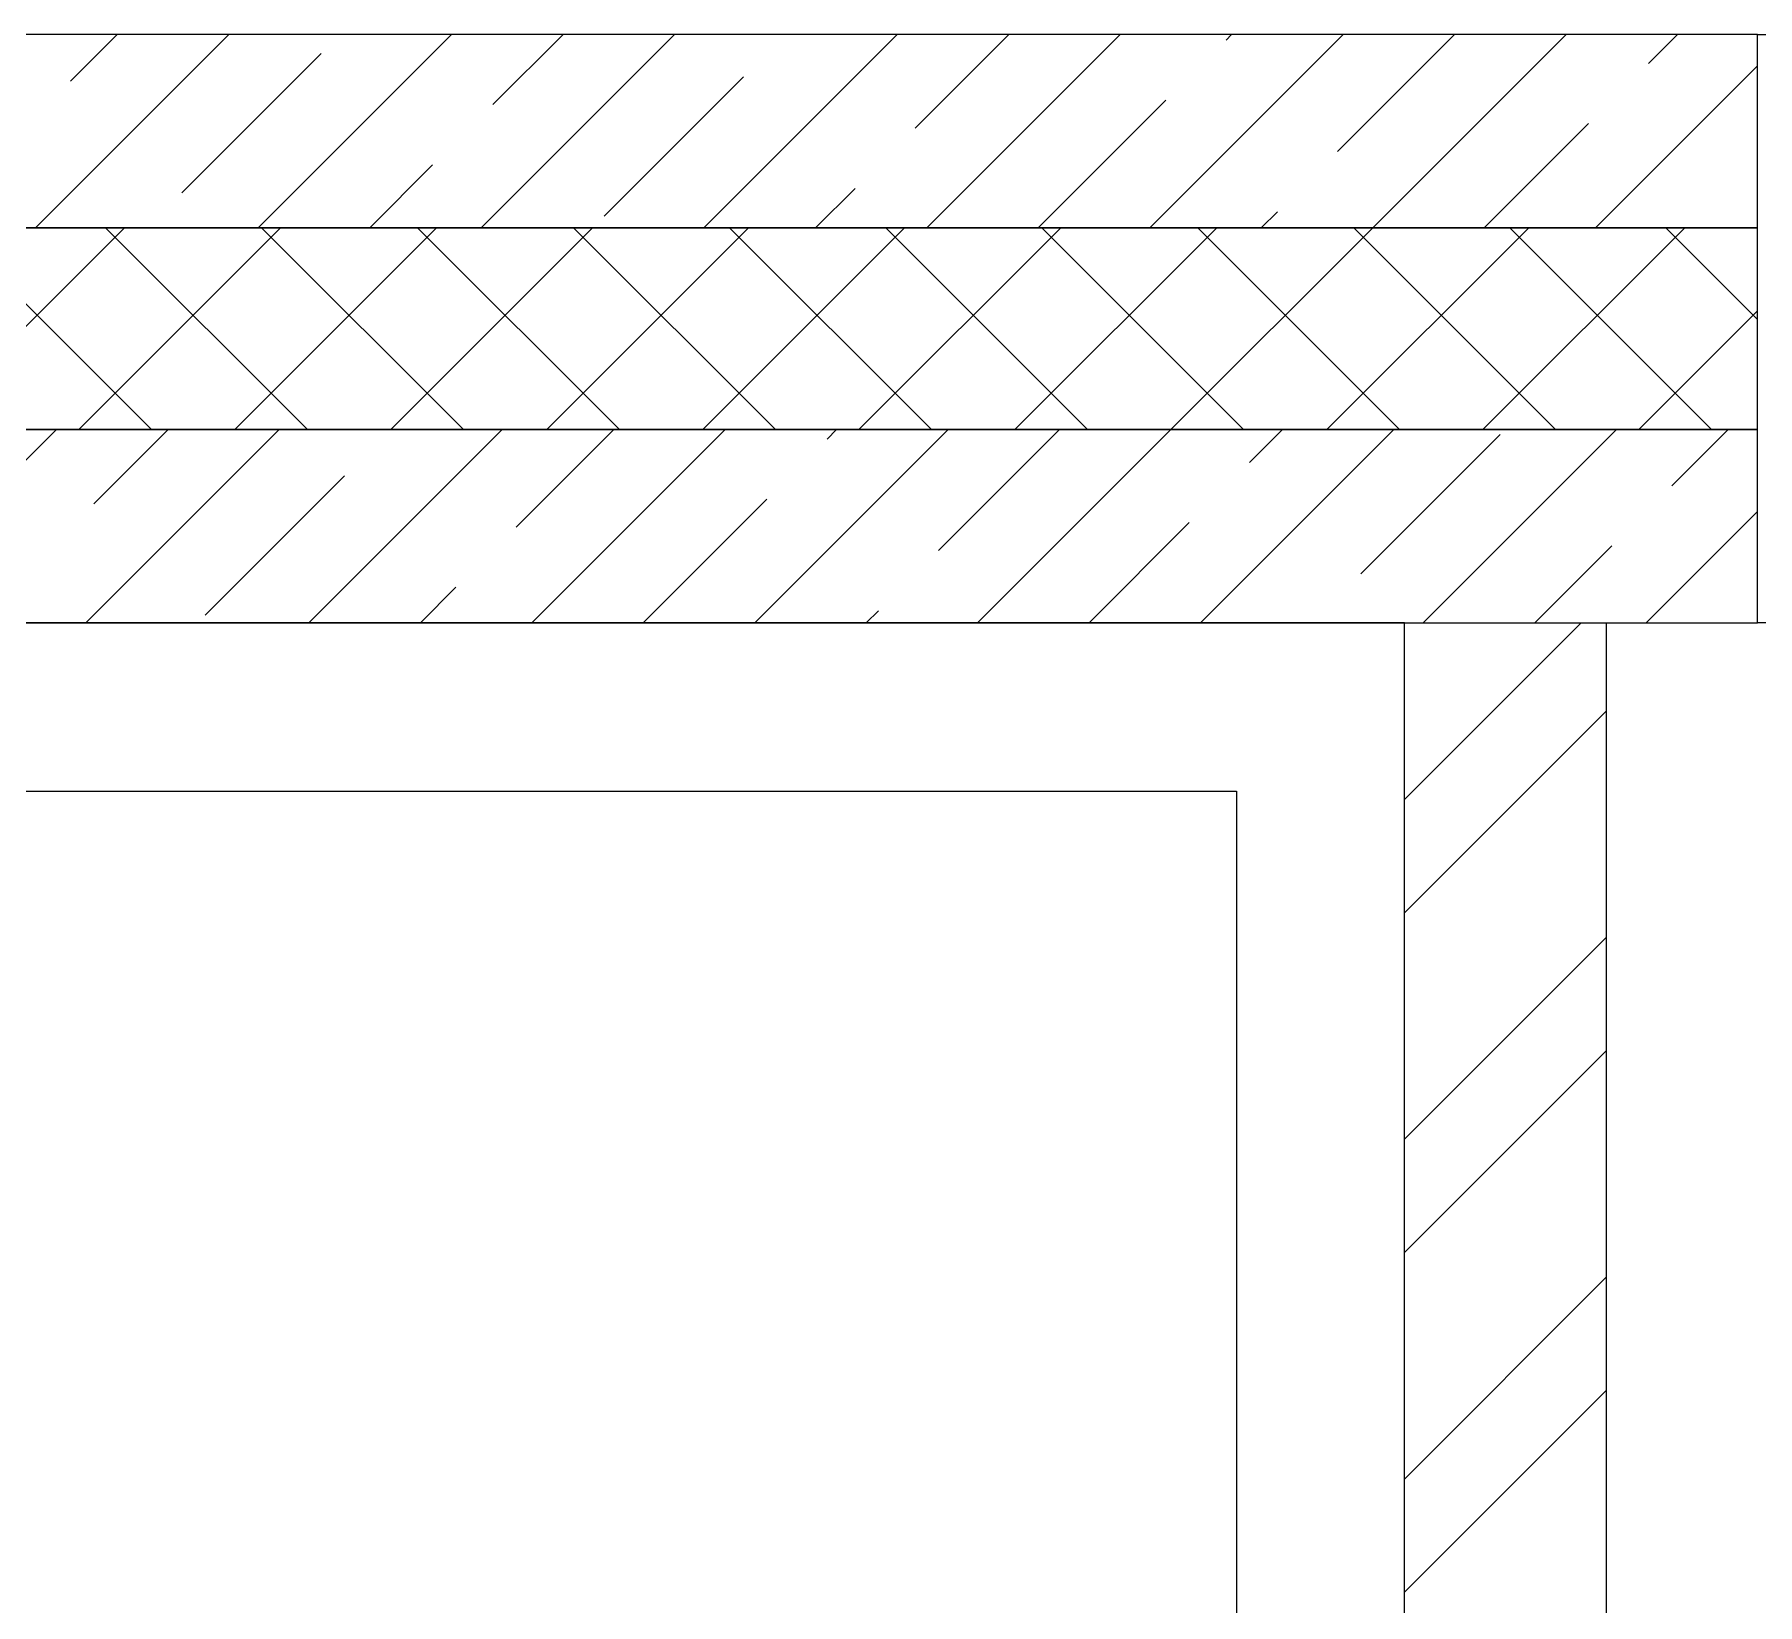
# Model space of a CAD drawing. Header units: millimetres. Extents: x 53645 to 137188, y 78097 to 135533.
# Drawn here: x 73016 to 74041, y 93269 to 94203 of the extents above; entities that cross this region are included whole.
import ezdxf

# ---------------------------------------------------------------- set-up
doc = ezdxf.new("R2010")
doc.units = ezdxf.units.MM

# ---------------------------------------------------------------- blocks, each defined once
blk = doc.blocks.new('3432')
at = {"color": 0}
for points in [[(-5060.4, 9500), (-6550.5, 9500)], [(-6084.9, 9385), (-5969.9, 9500)], [(-6064, 9472.2), (-6036.2, 9500)], [(-5952.3, 9385), (-5837.3, 9500)], [(-5819.8, 9385), (-5704.8, 9500)], [(-5812.8, 9458.3), (-5771, 9500)], [(-5687.2, 9385), (-5572.2, 9500)], [(-5561.5, 9444.3), (-5505.9, 9500)], [(-5554.6, 9385), (-5439.6, 9500)], [(-5422, 9385), (-5307, 9500)], [(-5376.6, 9496.7), (-5373.3, 9500)], [(-5310.3, 9430.4), (-5240.7, 9500)], [(-5289.4, 9385), (-5174.4, 9500)], [(-5125.3, 9482.8), (-5108.1, 9500)], [(-5060.4, 9385), (-5060.4, 9500)], [(-5997.7, 9405.9), (-5914.9, 9488.8)], [(-5156.8, 9385), (-5060.4, 9481.4)], [(-5746.5, 9392), (-5663.6, 9474.8)], [(-5488.3, 9385), (-5412.4, 9460.9)], [(-5223.1, 9385), (-5161.1, 9447)], [(-5886, 9385), (-5848.6, 9422.5)], [(-5620.9, 9385), (-5597.3, 9408.5)], [(-5355.7, 9385), (-5346.1, 9394.6)], [(-5060.4, 9385), (-6550.5, 9385)], [(-6550.5, 9385), (-5060.4, 9385)], [(-6151.9, 9265), (-6031.9, 9385)], [(-6015.9, 9265), (-6135.9, 9385)], [(-6059.1, 9265), (-5939.1, 9385)], [(-5923.1, 9265), (-6043.1, 9385)], [(-5966.3, 9265), (-5846.3, 9385)], [(-5830.3, 9265), (-5950.3, 9385)], [(-5873.5, 9265), (-5753.5, 9385)], [(-5737.5, 9265), (-5857.5, 9385)], [(-5780.7, 9265), (-5660.7, 9385)], [(-5644.7, 9265), (-5764.7, 9385)], [(-5687.8, 9265), (-5567.8, 9385)], [(-5551.9, 9265), (-5671.9, 9385)], [(-5595, 9265), (-5475, 9385)], [(-5459.1, 9265), (-5579.1, 9385)], [(-5502.2, 9265), (-5382.2, 9385)], [(-5366.3, 9265), (-5486.3, 9385)], [(-5409.4, 9265), (-5289.4, 9385)], [(-5273.5, 9265), (-5393.5, 9385)], [(-5316.6, 9265), (-5196.6, 9385)], [(-5180.7, 9265), (-5300.7, 9385)], [(-5223.8, 9265), (-5103.8, 9385)], [(-5087.9, 9265), (-5207.9, 9385)], [(-5060.4, 9330.4), (-5115.1, 9385)], [(-5060.4, 9265), (-5060.4, 9385)], [(-5131, 9265), (-5060.4, 9335.6)], [(-5060.4, 9265), (-6550.5, 9265)], [(-6550.5, 9265), (-5060.4, 9265)], [(-6187.3, 9150), (-6072.3, 9265)], [(-6054.8, 9150), (-5939.8, 9265)], [(-6050.1, 9220.9), (-6006, 9265)], [(-5922.2, 9150), (-5807.2, 9265)], [(-5798.9, 9207), (-5740.9, 9265)], [(-5789.6, 9150), (-5674.6, 9265)], [(-5657, 9150), (-5542, 9265)], [(-5613.9, 9259.4), (-5608.3, 9265)], [(-5547.6, 9193.1), (-5475.7, 9265)], [(-5524.4, 9150), (-5409.4, 9265)], [(-5391.8, 9150), (-5276.8, 9265)], [(-5362.7, 9245.5), (-5343.1, 9265)], [(-5296.4, 9179.2), (-5213.5, 9262)], [(-5259.3, 9150), (-5144.3, 9265)], [(-5111.4, 9231.6), (-5078, 9265)], [(-5060.4, 9150), (-5060.4, 9265)], [(-5983.8, 9154.7), (-5901, 9237.5)], [(-5723.3, 9150), (-5649.7, 9223.6)], [(-5126.7, 9150), (-5060.4, 9216.2)], [(-5458.1, 9150), (-5398.5, 9209.7)], [(-5193, 9150), (-5147.2, 9195.8)], [(-5855.9, 9150), (-5834.7, 9171.2)], [(-5590.7, 9150), (-5583.4, 9157.3)], [(-5270.5, 6725), (-5270.4, 9150), (-7200.5, 9150), (-7200.5, 8550), (-5870.5, 8549.9), (-5870.5, 6725.1), (-5270.5, 6725.1)], [(-6550.5, 9150), (-5060.4, 9150)], [(-5270.5, 9044.9), (-5165.4, 9150)], [(-5270.5, 5670), (-5270.5, 9150)], [(-5270.5, 9150), (-5150.5, 9150)], [(-5150.5, 9150), (-5150.5, 7110)], [(-5270.5, 8977.6), (-5150.5, 9097.6)], [(-7200.5, 9050), (-7200.5, 9050), (-5370.4, 9050), (-5370.5, 6725.1)], [(-5270.5, 8842.9), (-5150.5, 8962.9)], [(-5270.5, 8775.5), (-5150.5, 8895.5)], [(-5270.5, 8640.8), (-5150.5, 8760.8)], [(-5270.5, 8573.5), (-5150.5, 8693.5)]]:
    blk.add_lwpolyline(points, dxfattribs=at)
blk.add_lwpolyline([(-5060.4, 9500), (-4460.4, 9500), (-4460.4, 9150), (-5060.4, 9150)], close=True, dxfattribs=at)

msp = doc.modelspace()

# ---------------------------------------------------------------- block references
msp.add_blockref('3432', (79101.6, 84702.8))

doc.saveas('drawing.dxf')
